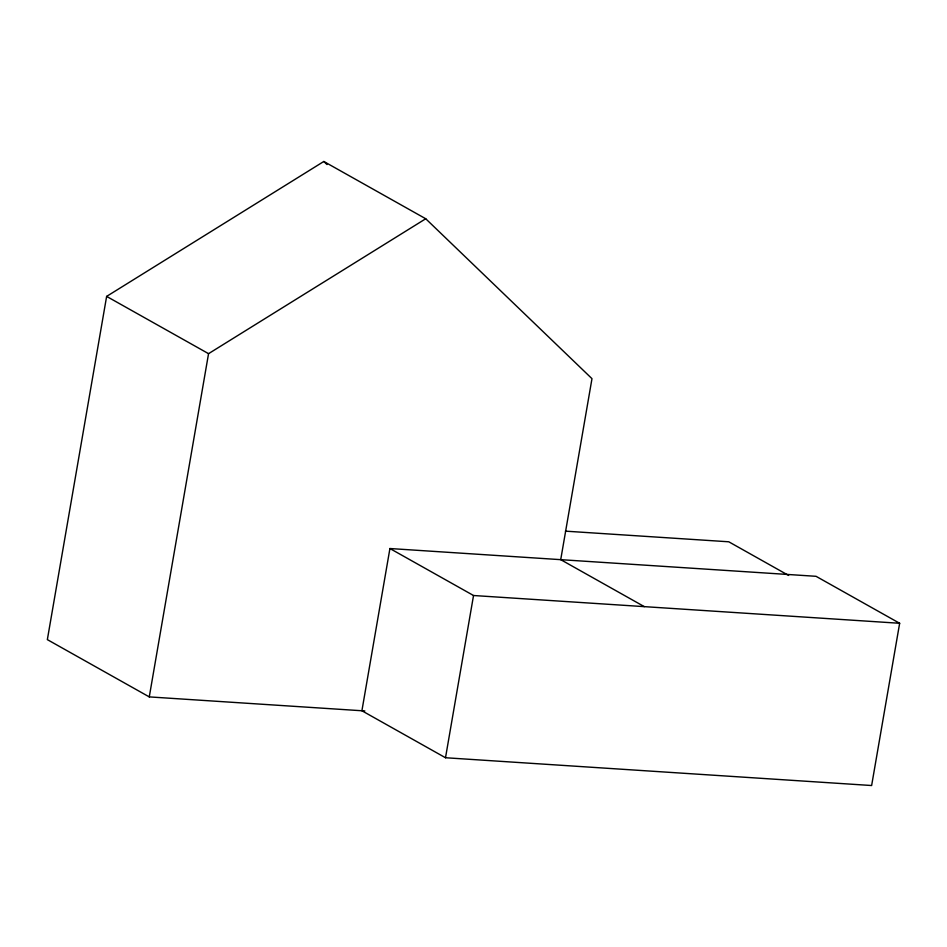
<?xml version="1.0" encoding="UTF-8"?>
<svg xmlns="http://www.w3.org/2000/svg" width="947" height="947" viewBox="0 0 947 947"><rect width="100%" height="100%" fill="white"/><g stroke="black" fill="none" stroke-linecap="round" stroke-linejoin="round"><path stroke-width="1.42" d="M644.315 606.636L560.719 559.653L591.982 378.67L425.736 218.757L323.815 161.475L106.632 296.399L47.35 639.627L149.271 696.897L364.844 710.948M149.271 696.897L208.553 353.669L425.736 218.757M389.927 548.526L361.908 710.759L445.504 757.742L871.631 785.525L899.65 623.28L816.042 576.309L389.927 548.526L473.536 595.509L899.65 623.28M445.504 757.742L473.536 595.509M565.43 531.149L728.764 541.791L788.638 575.445M106.632 296.399L208.553 353.669M323.815 161.475L327.011 164.553"/></g></svg>
